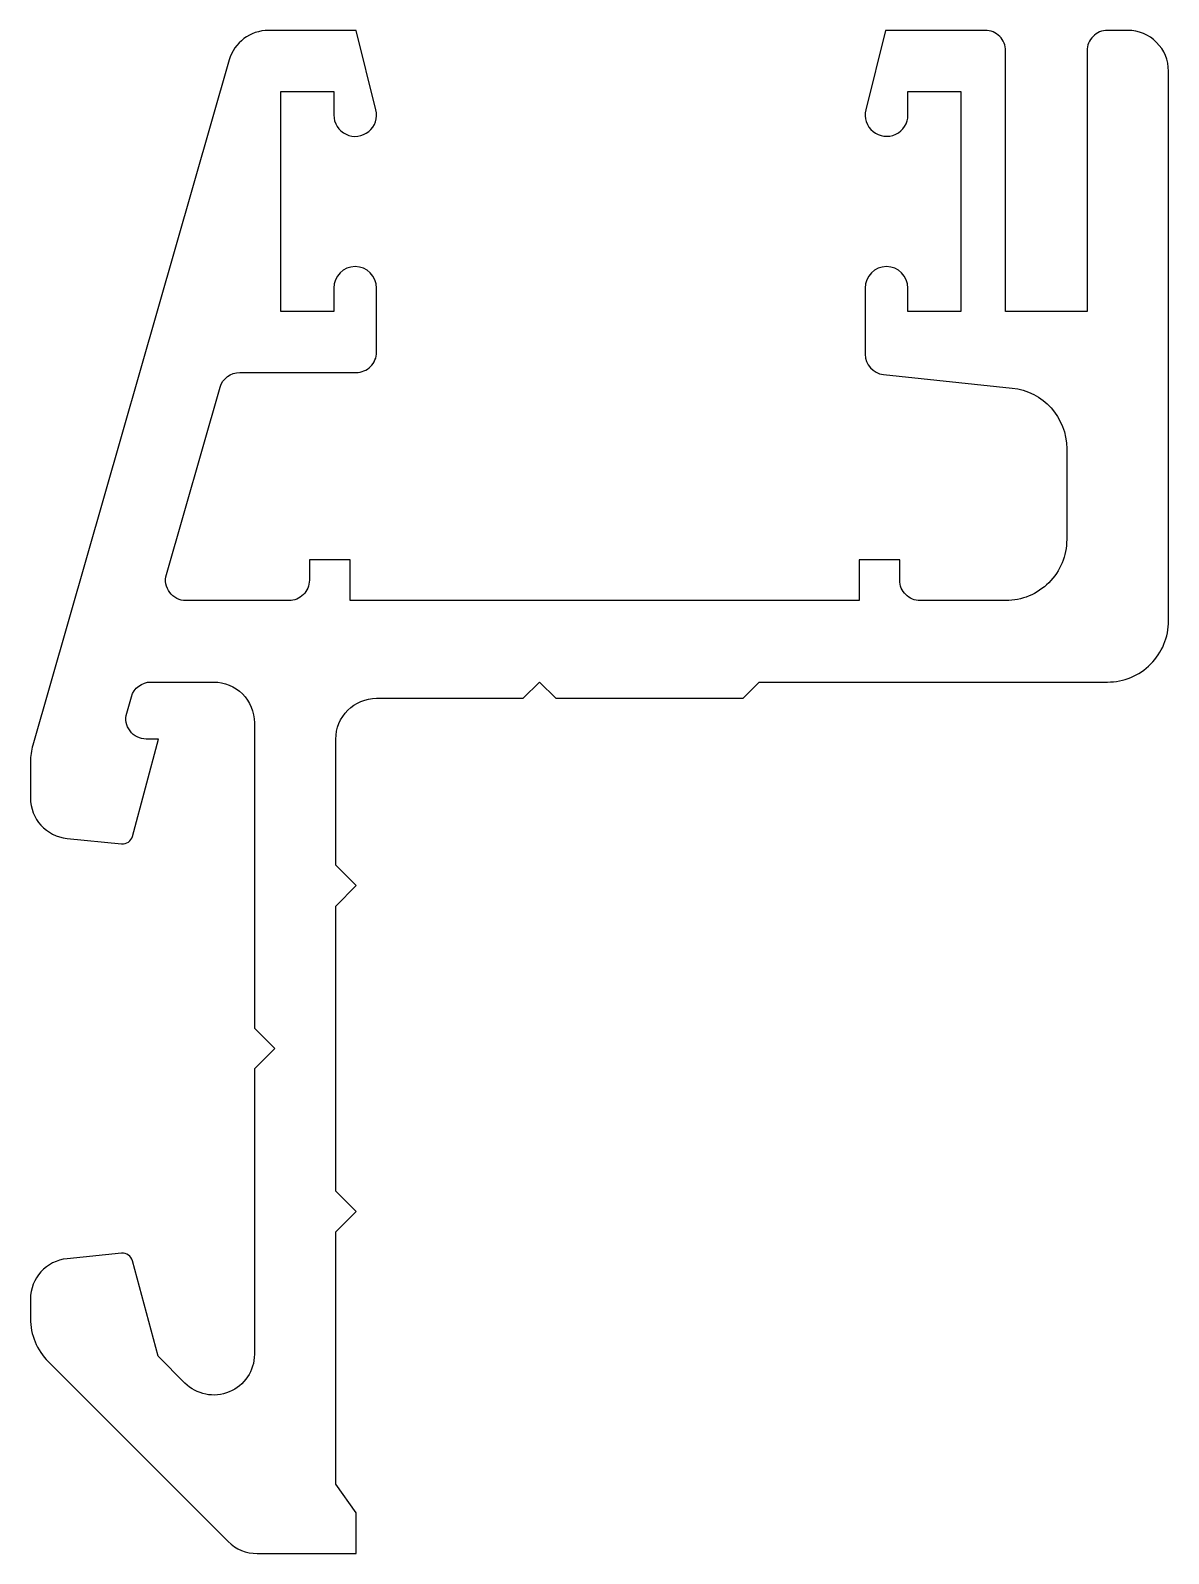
# Model space of a CAD drawing. Extents: x 382.9 to 410.9, y -73.6 to -36.2.
import ezdxf

# ---------------------------------------------------------------- set-up
doc = ezdxf.new("R2010")
doc.units = 0
doc.layers.add('ANA', color=220, linetype='CONTINUOUS')

msp = doc.modelspace()

# ---------------------------------------------------------------- linework, layer by layer
at = {"layer": 'ANA', "color": 0}
msp.add_lwpolyline([(408.365, -48.65, -0.414214), (406.865, -50.15), (404.765, -50.15, -0.414214), (404.265, -49.65), (404.265, -49.15), (403.265, -49.15), (403.265, -50.15), (390.765, -50.15), (390.765, -49.15), (389.765, -49.15), (389.765, -49.65, -0.414214), (389.265, -50.15), (386.735, -50.15, -0.498582), (386.254, -49.513), (387.573, -44.913, -0.334595), (388.054, -44.55), (390.915, -44.55, 0.414214), (391.415, -44.05), (391.415, -42.475, 1), (390.365, -42.475), (390.365, -43.05), (389.065, -43.05), (389.065, -37.65), (390.365, -37.65), (390.365, -38.225, 1.130294), (391.4, -38.098), (390.914, -36.15), (388.759, -36.15, 0.334595), (387.797, -36.875), (382.974, -53.698, 0.069927), (382.915, -54.111), (382.915, -54.995, 0.385314), (383.816, -55.99), (385.154, -56.124, 0.367486), (385.42, -55.94), (386.061, -53.55), (385.76, -53.55, -0.498582), (385.279, -52.913), (385.394, -52.513, -0.334595), (385.875, -52.15), (387.415, -52.15, -0.414214), (388.415, -53.15), (388.415, -56.65), (388.415, -57.65), (388.415, -60.65), (388.915, -61.15), (388.415, -61.65), (388.415, -64.65), (388.415, -65.65), (388.415, -68.658, -0.668179), (386.708, -69.365), (386.049, -68.705), (385.42, -66.361, 0.367486), (385.154, -66.177), (383.816, -66.31, 0.385314), (382.915, -67.305), (382.915, -67.779, 0.198912), (383.355, -68.84), (387.773, -73.258, 0.198912), (388.48, -73.55), (390.915, -73.55), (390.915, -72.55), (390.415, -71.85), (390.415, -65.65), (390.915, -65.15), (390.415, -64.65), (390.415, -57.65), (390.915, -57.15), (390.415, -56.65), (390.415, -53.55, -0.414214), (391.415, -52.55), (395.015, -52.55), (395.415, -52.15), (395.815, -52.55), (400.415, -52.55), (400.815, -52.15), (409.365, -52.15, 0.414214), (410.865, -50.65), (410.865, -37.15, 0.414214), (409.865, -36.15), (409.365, -36.15, 0.414214), (408.865, -36.65), (408.865, -43.05), (406.865, -43.05), (406.865, -36.65, 0.414214), (406.365, -36.15), (403.917, -36.15), (403.431, -38.098, 1.130294), (404.465, -38.225), (404.465, -37.65), (405.765, -37.65), (405.765, -43.05), (404.465, -43.05), (404.465, -42.475, 1), (403.415, -42.475), (403.415, -44.1, 0.383864), (403.863, -44.597), (407.022, -44.93, -0.383864), (408.365, -46.421)], format="xyb", close=True, dxfattribs=at)

doc.saveas('drawing.dxf')
